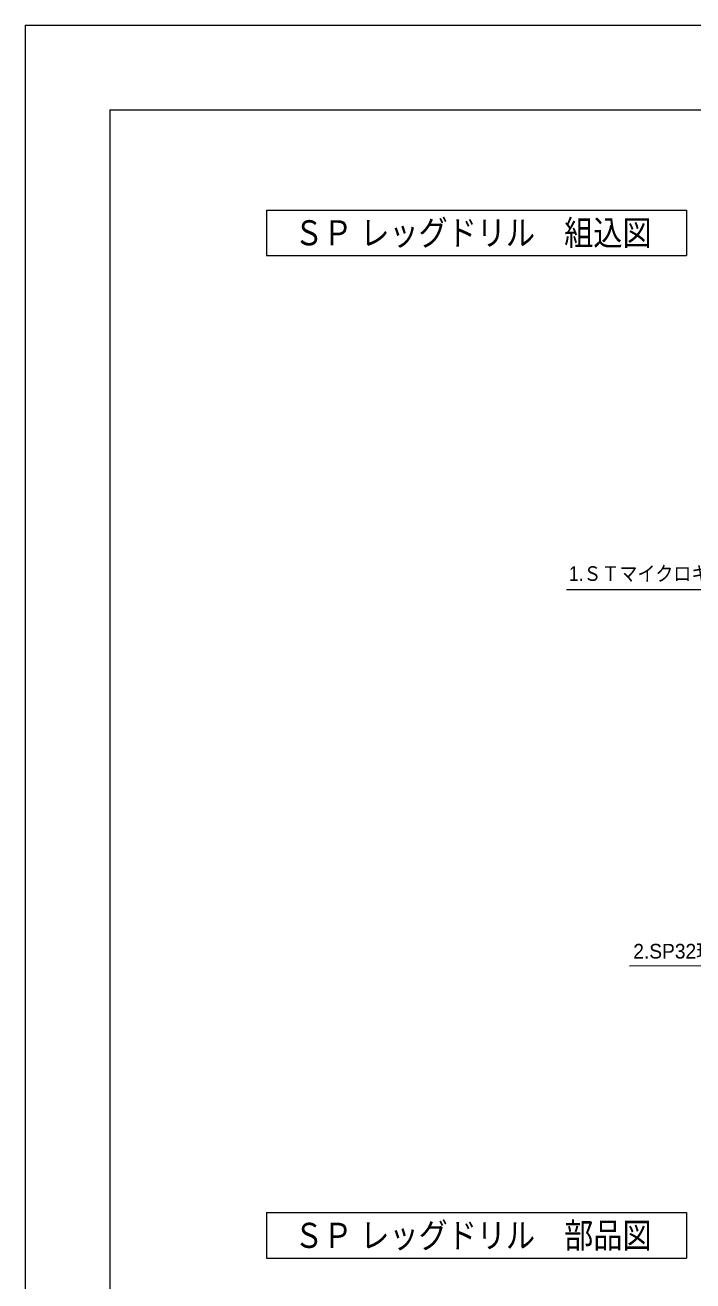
# Model space of a CAD drawing. Units: millimetres at full size, sheet at 1:2.5; details may follow other scales. Extents: x 2216 to 3896, y 1132 to 2335.
# Drawn here: x 2216 to 2532, y 1741 to 2335 of the extents above; entities that cross this region are included whole.
import ezdxf
from ezdxf.enums import TextEntityAlignment as Align

# ---------------------------------------------------------------- set-up
doc = ezdxf.new("R2010")
doc.units = ezdxf.units.MM
doc.header["$LTSCALE"] = 2.5
doc.layers.add('6寸法線', color=4, linetype='Continuous', lineweight=13)
doc.layers.add('7 枠・タイトル', color=7, linetype='Continuous', lineweight=13)
doc.layers.add('9文字', color=7, linetype='Continuous')
doc.styles.add('ＭＳ Ｐゴシック', font='')
doc.styles.get('ＭＳ Ｐゴシック').set_extended_font_data('MS PGothic')

msp = doc.modelspace()

# ---------------------------------------------------------------- linework, layer by layer
at = {"layer": '6寸法線'}
for points in [[(2629.25, 2020.112), (2625.938, 2023.858), (2587.048, 2067.852), (2471.856, 2067.852)], [(2649.285, 1959.972), (2646.336, 1955.934), (2598.239, 1890.074), (2501.68, 1889.91)]]:
    msp.add_lwpolyline(points, dxfattribs=at)
at = {"layer": '7 枠・タイトル'}
for p, q in [((2215.943, 2335.023), (2215.943, 1147.023)), ((2215.943, 2335.023), (3895.943, 2335.023)), ((2255.943, 2295.023), (2255.943, 1187.023)), ((2255.943, 2295.023), (3855.943, 2295.023)), ((2330.052, 2247.533), (2528.621, 2247.533)), ((2330.052, 2247.533), (2330.052, 2225.961)), ((2528.621, 2247.533), (2528.621, 2225.961)), ((2330.052, 2225.961), (2528.621, 2225.961)), ((2330.052, 1773.243), (2528.621, 1773.243)), ((2330.052, 1773.243), (2330.052, 1751.672)), ((2528.621, 1773.243), (2528.621, 1751.672)), ((2330.052, 1751.672), (2528.621, 1751.672))]:
    msp.add_line(p, q, dxfattribs=at)

# ---------------------------------------------------------------- texts
at = {"layer": '7 枠・タイトル', "style": 'ＭＳ Ｐゴシック', "width": 0.85}
for s, p in [('ＳＰ レッグドリル\u3000組込図', (2427.668, 2236.778)), ('ＳＰ レッグドリル\u3000部品図', (2427.668, 1762.488))]:
    msp.add_text(s, height=11.88, dxfattribs=at).set_placement(p, align=Align.MIDDLE_CENTER)
at = {"layer": '9文字', "style": 'ＭＳ Ｐゴシック', "width": 0.9}
msp.add_text('1.ＳＴマイクロキャップ(F型)', height=6.928, dxfattribs=at).set_placement((2473.117, 2070.021), align=Align.BOTTOM_LEFT)
at = {"layer": '9文字', "style": 'ＭＳ Ｐゴシック'}
msp.add_text('2.SP32球面六角ナット', height=6.928, dxfattribs=at).set_placement((2503.491, 1891.372), align=Align.BOTTOM_LEFT)

doc.saveas('drawing.dxf')
